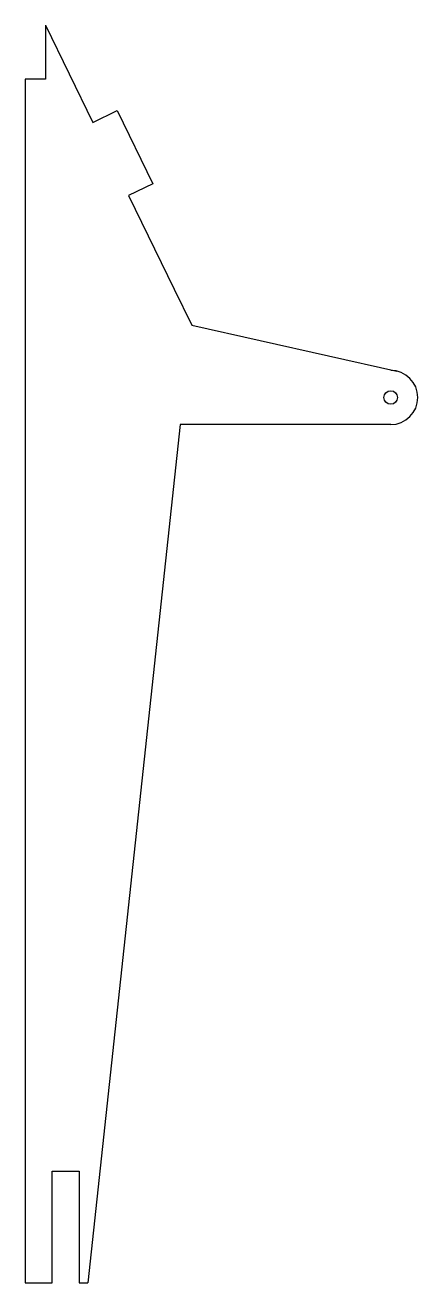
# Model space of a CAD drawing. Header units: millimetres. Extents: x 10.1 to 39.1, y 5.3 to 98.2.
import ezdxf

# ---------------------------------------------------------------- set-up
doc = ezdxf.new("R2010")
doc.units = ezdxf.units.MM
doc.layers.add('细线层', color=4, linetype='Continuous', lineweight=25)

msp = doc.modelspace()

# ---------------------------------------------------------------- linework, layer by layer
at = {"layer": '细线层'}
for p, q in [((11.565, 98.181), (11.565, 94.181)), ((11.565, 98.181), (15.072, 90.99)), ((11.565, 94.181), (10.065, 94.181)), ((10.065, 94.181), (10.065, 5.298)), ((15.072, 90.99), (16.87, 91.867)), ((16.87, 91.867), (19.5, 86.474)), ((19.5, 86.474), (17.703, 85.597)), ((17.703, 85.597), (21.074, 78.685)), ((21.074, 78.685), (22.373, 76.022)), ((22.373, 76.022), (37.503, 72.632)), ((21.506, 68.681), (14.686, 5.298)), ((37.065, 68.681), (21.506, 68.681)), ((12.065, 5.298), (12.065, 13.548)), ((12.065, 13.548), (14.065, 13.548)), ((14.065, 13.548), (14.065, 5.298)), ((10.065, 5.298), (12.065, 5.298)), ((14.065, 5.298), (14.686, 5.298))]:
    msp.add_line(p, q, dxfattribs=at)
msp.add_circle((37.065, 70.681), 0.5, dxfattribs=at)
msp.add_arc((37.065, 70.681), 2, 270, 90, dxfattribs=at)

doc.saveas('drawing.dxf')
